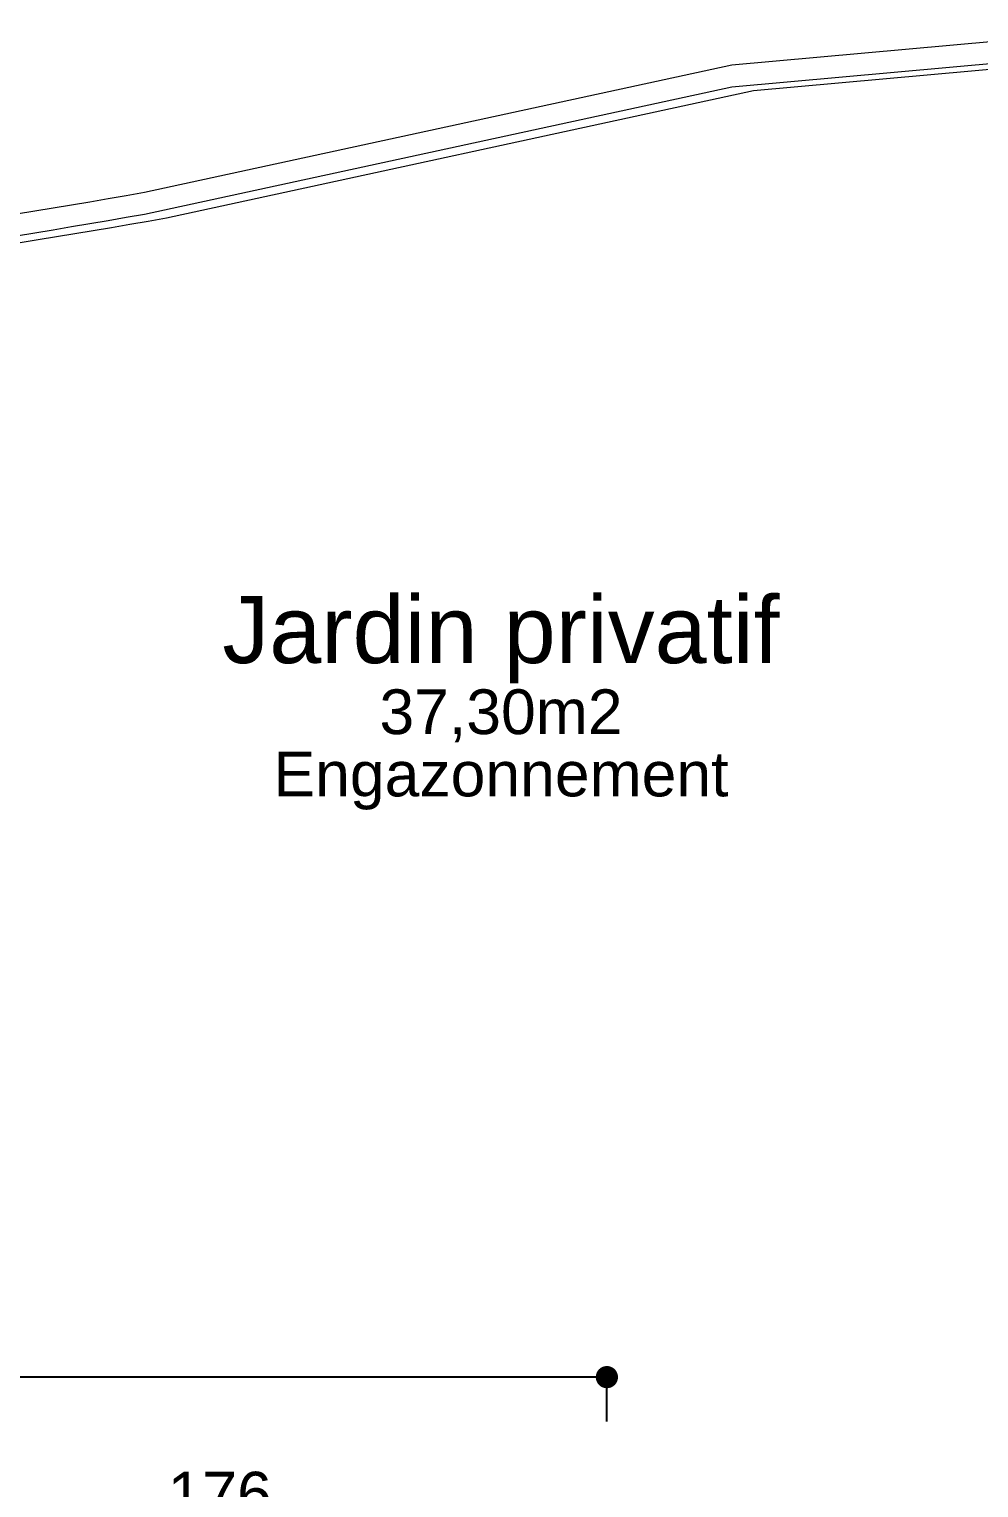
# Model space of a CAD drawing. Header units: centimetres. Extents: x 16433 to 114398, y -50094 to -12305.
# Drawn here: x 50549 to 50763.1, y -31277.3 to -30948.6 of the extents above; entities that cross this region are included whole.
import ezdxf

# ---------------------------------------------------------------- set-up
doc = ezdxf.new("R2010")
doc.units = ezdxf.units.CM
doc.header["$LTSCALE"] = 0.5
doc.layers.get('0').update_dxf_attribs({"linetype": 'CONTINUOUS'})
doc.layers.get('DEFPOINTS').update_dxf_attribs({"linetype": 'CONTINUOUS'})
doc.layers.add('3-BAT C-Niveau-3', color=7, linetype='CONTINUOUS')
doc.styles.add('Helvetica', font='')
doc.styles.get('Helvetica').set_extended_font_data('Helvetica')
doc.dimstyles.new('IS', dxfattribs={"dimtxt": 10.08724, "dimasz": 5.007446, "dimexe": 2, "dimexo": 10, "dimgap": 3, "dimtad": 1, "dimdec": 1, "dimtxsty": 'Helvetica', "dimblk": 'DOT', "dimblk1": 'DOT', "dimblk2": 'DOT', "dimcen": 0, "dimdle": 10, "dimazin": 0, "dimtfac": 0.8, "dimtdec": 1, "dimtix": 1, "dimtmove": 0, "dimatfit": 0, "dimldrblk": 'VW_FILLEDARROW-1', "dimfxl": 10, "dimfxlon": 1, "dimfrac": 2, "dimtolj": 1, "dimarcsym": 0})

# ---------------------------------------------------------------- blocks, each defined once
blk = doc.blocks.new('Groupe-14-1')
at = {"color": 251, "linetype": 'Continuous', "lineweight": 5, "true_color": 0x555555, "flags": 128}
blk.add_lwpolyline([(17776.06, -46909.95), (17072.91, -47043.13), (17120.61, -47294.46), (17485.31, -47218.07, 0.067436), (18096.05, -47001.25), (18181.82, -46957.06), (18157.31, -46870.97), (18104.46, -46746.18, -0.010276), (18060.06, -46619.85), (18056.16, -46608.33, -0.020142), (17943.69, -46225.97), (17942.49, -46221.51, -0.027808), (17929.85, -46160.96), (17924.76, -46127.34), (17638.12, -46181.62), (17650.08, -46244.67), (17846.58, -46207.46), (17946.13, -46733.11), (17749.62, -46770.33)], format="xyb", close=True, dxfattribs=at)
at = {"color": 178, "insert": (18034.87, -46836.16), "char_height": 15.1309, "width": 163.1251, "attachment_point": 2, "rotation": 280.7236, "line_spacing_factor": 0.834288, "style": 'Helvetica'}
blk.add_mtext('\\pt38.084,75.579,113.68;Jardin privatif\\P{\\H0.6667x;37,30m2}\\P{\\H0.6667x;Engazonnement\\P}', dxfattribs=at)
blk = doc.blocks.new('_DOT')
at = {"color": 0, "linetype": 'ByBlock', "lineweight": -2}
blk.add_line((-0.5, 0), (-1, 0), dxfattribs=at)
at = {"color": 0, "linetype": 'ByBlock', "const_width": 0.5}
blk.add_lwpolyline([(-0.25, 0, 1), (0.25, 0, 1)], format="xyb", close=True, dxfattribs=at)
blk = doc.blocks.new('*D1691')
at = {"layer": '3-BAT C-Niveau-3', "color": 0, "linetype": 'Continuous', "lineweight": -2, "transparency": 16777216}
for p, q in [((49124.91, -31262.38), (49124.91, -31250.38)), ((50679.25, -31262.38), (50679.25, -31250.38)), ((50674.24, -31252.38), (49129.91, -31252.38))]:
    blk.add_line(p, q, dxfattribs=at)
at = {"layer": 'DEFPOINTS', "color": 0, "linetype": 'Continuous', "transparency": 16777216}
for p in [(49124.91, -31252.38), (49124.91, -31344.82), (50679.25, -31344.82)]:
    blk.add_point(p, dxfattribs=at)
at = {"layer": '3-BAT C-Niveau-3', "color": 0, "linetype": 'Continuous', "lineweight": -2, "transparency": 16777216, "xscale": 5.007446289062499, "yscale": 5.007446289062499, "zscale": 5.007446289062499, "rotation": 180}
blk.add_blockref('_DOT', (49124.91, -31252.38), dxfattribs=at)
at = {"layer": '3-BAT C-Niveau-3', "color": 0, "linetype": 'Continuous', "lineweight": -2, "transparency": 16777216, "xscale": 5.007446289062499, "yscale": 5.007446289062499, "zscale": 5.007446289062499}
blk.add_blockref('_DOT', (50679.25, -31252.38), dxfattribs=at)
at = {"layer": '3-BAT C-Niveau-3', "color": 0, "linetype": 'Continuous', "lineweight": 5, "transparency": 16777216, "insert": (49902.08, -31244.34), "char_height": 10.087, "attachment_point": 5, "style": 'Helvetica'}
blk.add_mtext('\\A1;1554', dxfattribs=at)
blk = doc.blocks.new('VW_FILLEDARROW-1')
at = {"color": 0, "linetype": 'Continuous', "lineweight": 5, "flags": 128}
blk.add_lwpolyline([(-1.997, 0.535), (0, 0), (-1.997, -0.535)], close=True, dxfattribs=at)
blk = doc.blocks.new('*D1760')
at = {"layer": '3-BAT C-Niveau-3', "color": 0, "linetype": 'Continuous', "lineweight": -2, "transparency": 16777216}
for p, q in [((50504.12, -31296.87), (50504.12, -31284.87)), ((50679.72, -31296.87), (50679.72, -31284.87)), ((50674.71, -31286.87), (50509.13, -31286.87))]:
    blk.add_line(p, q, dxfattribs=at)
at = {"layer": 'DEFPOINTS', "color": 0, "linetype": 'Continuous', "transparency": 16777216}
for p in [(50504.12, -31286.87), (50504.12, -31344.92), (50679.72, -31344.35)]:
    blk.add_point(p, dxfattribs=at)
at = {"layer": '3-BAT C-Niveau-3', "color": 0, "linetype": 'Continuous', "lineweight": -2, "transparency": 16777216, "xscale": 5.007446289062499, "yscale": 5.007446289062499, "zscale": 5.007446289062499, "rotation": 180}
blk.add_blockref('_DOT', (50504.12, -31286.87), dxfattribs=at)
at = {"layer": '3-BAT C-Niveau-3', "color": 0, "linetype": 'Continuous', "lineweight": -2, "transparency": 16777216, "xscale": 5.007446289062499, "yscale": 5.007446289062499, "zscale": 5.007446289062499}
blk.add_blockref('_DOT', (50679.72, -31286.87), dxfattribs=at)
at = {"layer": '3-BAT C-Niveau-3', "color": 0, "linetype": 'Continuous', "lineweight": 5, "transparency": 16777216, "insert": (50591.92, -31278.83), "char_height": 10.087, "attachment_point": 5, "style": 'Helvetica'}
blk.add_mtext('\\A1;176', dxfattribs=at)

msp = doc.modelspace()

# ---------------------------------------------------------------- linework, layer by layer
at = {"layer": '3-BAT C-Niveau-3', "color": 7, "linetype": 'Continuous', "lineweight": 13, "flags": 128}
for points in [[(49933.44, -31344.348), (49933.553, -31051.76), (49933.523, -31051.759), (49933.523, -31046.759), (49936.053, -31046.852), (49938.553, -31046.852), (49938.553, -31046.945), (49967.503, -31048.014, 0.0278077), (50029.344, -31046.86), (50033.956, -31046.517), (50033.956, -31046.517, 0.0201417), (50430.557, -31007.158), (50442.611, -31005.469, 0.010276), (50574.994, -30985.347), (50707.437, -30956.645), (50796.582, -30948.583), (50824.046, -31041.074), (50824.096, -31041.243, -0.0671415), (50923.818, -31681.306)], [(50918.775, -31681.483, 0.0671774), (50819.046, -31041.074), (50793.159, -30953.892), (50707.437, -30961.645), (50574.994, -30990.347, -0.010276), (50442.611, -31010.469), (50430.557, -31012.158, -0.0201417), (50033.956, -31051.517), (50029.344, -31051.86, -0.0278077), (49967.503, -31053.014), (49938.553, -31051.945), (49938.44, -31344.348)]]:
    msp.add_lwpolyline(points, format="xyb", dxfattribs=at)

# ---------------------------------------------------------------- block references
at = {"layer": '3-BAT C-Niveau-3', "color": 7, "rotation": 79.27640525611221}
msp.add_blockref('Groupe-14-1', (1281.373, -40081.382), dxfattribs=at)

# ---------------------------------------------------------------- dimensions: what is measured, and where the dimension line sits
at = {"layer": '3-BAT C-Niveau-3', "color": 7, "linetype": 'Continuous', "lineweight": 5}
for base, p1, p2, picture, middle in [((49124.906, -31252.382), (50679.247, -31344.818), (49124.906, -31344.818), '*D1691', (49902.076, -31244.339)), ((50504.123, -31286.872), (50679.717, -31344.348), (50504.123, -31344.925), '*D1760', (50591.92, -31278.829))]:
    dim = msp.add_linear_dim(base=base, p1=p1, p2=p2, dimstyle='IS', override={"dimtxt": 10.08724, "dimdec": 0, "dimpost": '<>', "dimtxsty": 'Helvetica', "dimtmove": 2}, dxfattribs=at)
    dim.commit()
    dim.dimension.update_dxf_attribs({"geometry": picture, "text_midpoint": middle})

doc.saveas('drawing.dxf')
